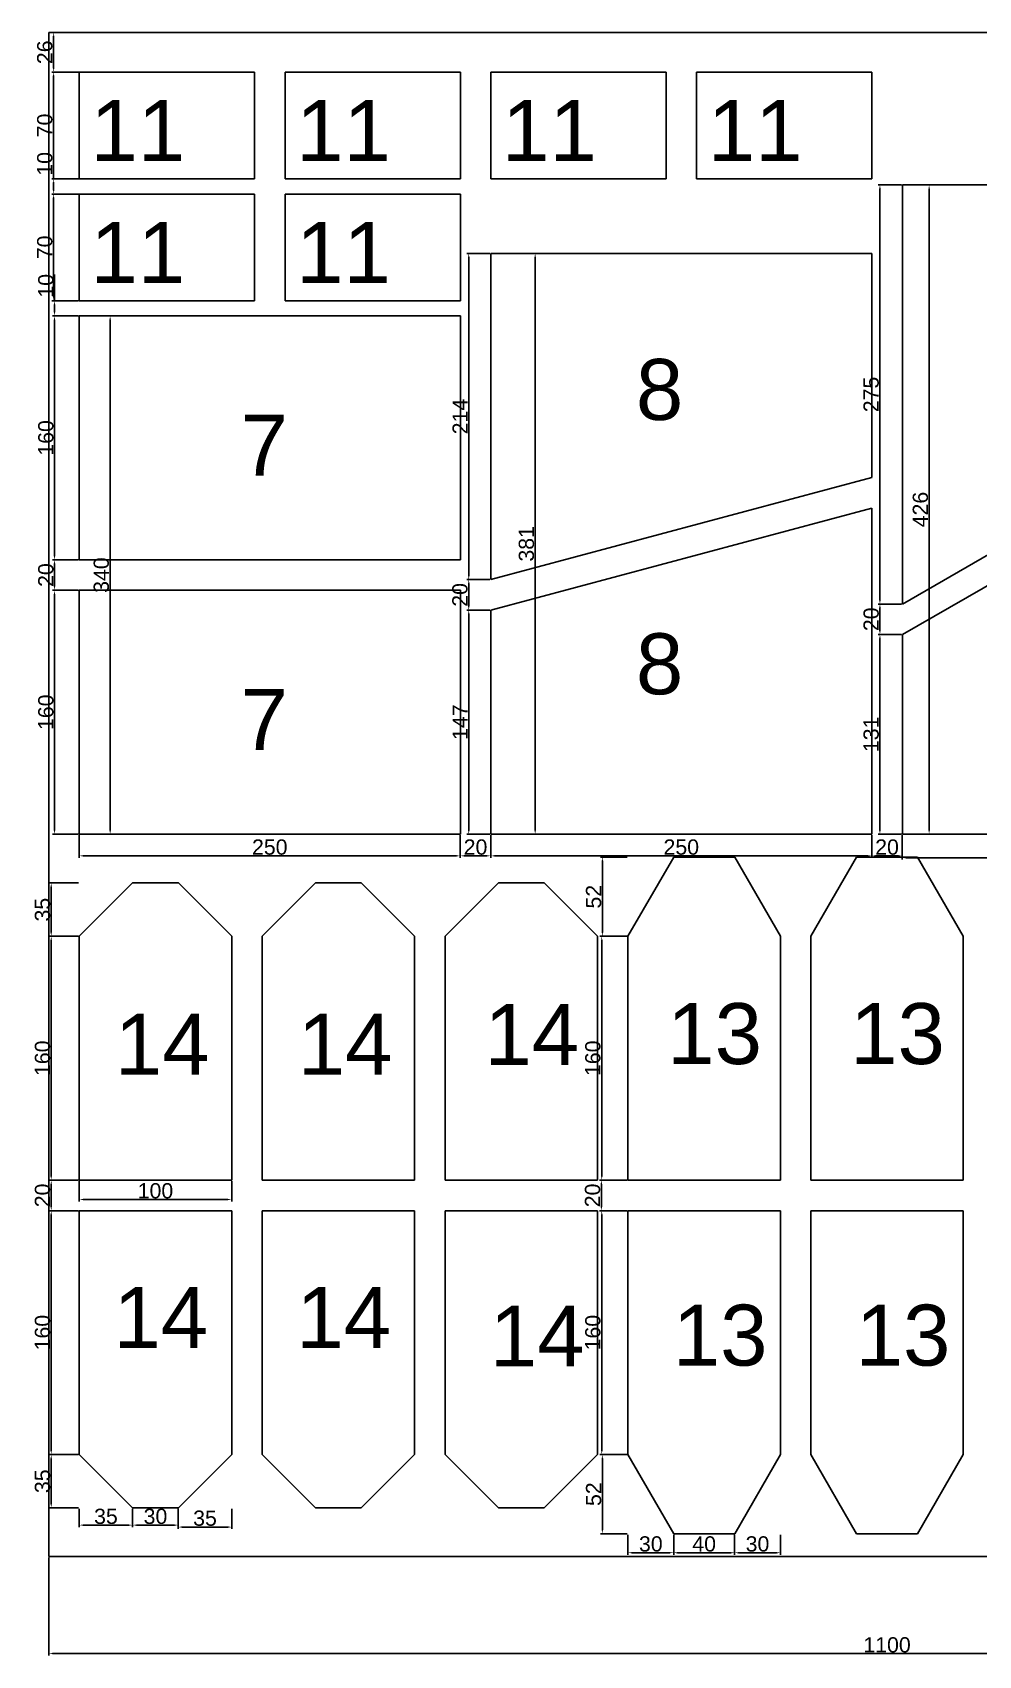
# Model space of a CAD drawing. Header units: millimetres. Extents: x -4275 to 17266, y -15886 to 5463.
# Drawn here: x 2596 to 3216, y 1285 to 2350 of the extents above; entities that cross this region are included whole.
import ezdxf

# ---------------------------------------------------------------- set-up
doc = ezdxf.new("R2010")
doc.units = ezdxf.units.MM
doc.layers.add('尺寸标注', color=6, linetype='Continuous')
doc.layers.add('标号', color=4, linetype='Continuous')
doc.styles.get("Standard").update_dxf_attribs({"font": 'arial.ttf'})
doc.dimstyles.new('ISO-25-JHF', dxfattribs={"dimtxt": 10, "dimasz": 2.5, "dimexe": 1.25, "dimexo": 0.625, "dimtad": 1, "dimtxsty": 'Standard', "dimcen": 2.5, "dimadec": 0, "dimazin": 0, "dimtfac": 1, "dimtmove": 0, "dimatfit": 3, "dimfxl": 1, "dimarcsym": 0})

# ---------------------------------------------------------------- blocks, each defined once
blk = doc.blocks.new('*D32')
at = {"layer": 'Defpoints', "color": 0, "transparency": 16777216}
for p in [(2626.3, 1823.9), (2876.3, 1823.9), (2876.3, 1809.7)]:
    blk.add_point(p, dxfattribs=at)
at = {"layer": '尺寸标注', "color": 0, "lineweight": -2, "transparency": 16777216}
for p, q in [((2626.3, 1823.3), (2626.3, 1808.5)), ((2876.3, 1823.3), (2876.3, 1808.5)), ((2628.8, 1809.7), (2873.8, 1809.7))]:
    blk.add_line(p, q, dxfattribs=at)
at = {"layer": '尺寸标注', "color": 0, "transparency": 16777216}
for points in [[(2628.8, 1810.1), (2628.8, 1809.3), (2626.3, 1809.7)], [(2873.8, 1810.1), (2873.8, 1809.3), (2876.3, 1809.7)]]:
    blk.add_solid(points, dxfattribs=at)
at = {"layer": '尺寸标注', "color": 0, "transparency": 16777216, "insert": (2751.3, 1815.4), "char_height": 10, "attachment_point": 5}
blk.add_mtext('250', dxfattribs=at)
blk = doc.blocks.new('*D33')
at = {"layer": 'Defpoints', "color": 0, "transparency": 16777216}
for p in [(2610.1, 1983.9), (2626.3, 1983.9), (2626.3, 1823.9)]:
    blk.add_point(p, dxfattribs=at)
at = {"layer": '尺寸标注', "color": 0, "lineweight": -2, "transparency": 16777216}
for p, q in [((2625.7, 1983.9), (2608.8, 1983.9)), ((2610.1, 1826.4), (2610.1, 1981.4)), ((2625.7, 1823.9), (2608.8, 1823.9))]:
    blk.add_line(p, q, dxfattribs=at)
at = {"layer": '尺寸标注', "color": 0, "transparency": 16777216}
for points in [[(2609.7, 1981.4), (2610.5, 1981.4), (2610.1, 1983.9)], [(2609.7, 1826.4), (2610.5, 1826.4), (2610.1, 1823.9)]]:
    blk.add_solid(points, dxfattribs=at)
at = {"layer": '尺寸标注', "color": 0, "transparency": 16777216, "insert": (2604.4, 1903.9), "char_height": 10, "attachment_point": 5, "rotation": 90}
blk.add_mtext('160', dxfattribs=at)
blk = doc.blocks.new('*D34')
at = {"layer": 'Defpoints', "color": 0, "transparency": 16777216}
for p in [(2610.1, 2003.9), (2626.3, 2003.9), (2626.3, 1983.9)]:
    blk.add_point(p, dxfattribs=at)
at = {"layer": '尺寸标注', "color": 0, "lineweight": -2, "transparency": 16777216}
for p, q in [((2625.7, 2003.9), (2608.8, 2003.9)), ((2610.1, 1986.4), (2610.1, 2001.4)), ((2625.7, 1983.9), (2608.8, 1983.9))]:
    blk.add_line(p, q, dxfattribs=at)
at = {"layer": '尺寸标注', "color": 0, "transparency": 16777216}
for points in [[(2609.7, 2001.4), (2610.5, 2001.4), (2610.1, 2003.9)], [(2609.7, 1986.4), (2610.5, 1986.4), (2610.1, 1983.9)]]:
    blk.add_solid(points, dxfattribs=at)
at = {"layer": '尺寸标注', "color": 0, "transparency": 16777216, "insert": (2604.4, 1993.9), "char_height": 10, "attachment_point": 5, "rotation": 90}
blk.add_mtext('20', dxfattribs=at)
blk = doc.blocks.new('*D35')
at = {"layer": 'Defpoints', "color": 0, "transparency": 16777216}
for p in [(2610.1, 2163.9), (2626.3, 2163.9), (2626.3, 2003.9)]:
    blk.add_point(p, dxfattribs=at)
at = {"layer": '尺寸标注', "color": 0, "lineweight": -2, "transparency": 16777216}
for p, q in [((2625.7, 2163.9), (2608.8, 2163.9)), ((2610.1, 2006.4), (2610.1, 2161.4)), ((2625.7, 2003.9), (2608.8, 2003.9))]:
    blk.add_line(p, q, dxfattribs=at)
at = {"layer": '尺寸标注', "color": 0, "transparency": 16777216}
for points in [[(2609.7, 2161.4), (2610.5, 2161.4), (2610.1, 2163.9)], [(2609.7, 2006.4), (2610.5, 2006.4), (2610.1, 2003.9)]]:
    blk.add_solid(points, dxfattribs=at)
at = {"layer": '尺寸标注', "color": 0, "transparency": 16777216, "insert": (2604.4, 2083.9), "char_height": 10, "attachment_point": 5, "rotation": 90}
blk.add_mtext('160', dxfattribs=at)
blk = doc.blocks.new('*D36')
at = {"layer": 'Defpoints', "color": 0, "transparency": 16777216}
for p in [(2896.3, 1823.9), (3146.3, 1823.9), (3146.3, 1809.7)]:
    blk.add_point(p, dxfattribs=at)
at = {"layer": '尺寸标注', "color": 0, "lineweight": -2, "transparency": 16777216}
for p, q in [((2896.3, 1823.3), (2896.3, 1808.5)), ((3146.3, 1823.3), (3146.3, 1808.5)), ((2898.8, 1809.7), (3143.8, 1809.7))]:
    blk.add_line(p, q, dxfattribs=at)
at = {"layer": '尺寸标注', "color": 0, "transparency": 16777216}
for points in [[(2898.8, 1810.1), (2898.8, 1809.3), (2896.3, 1809.7)], [(3143.8, 1810.1), (3143.8, 1809.3), (3146.3, 1809.7)]]:
    blk.add_solid(points, dxfattribs=at)
at = {"layer": '尺寸标注', "color": 0, "transparency": 16777216, "insert": (3021.3, 1815.4), "char_height": 10, "attachment_point": 5}
blk.add_mtext('250', dxfattribs=at)
blk = doc.blocks.new('*D37')
at = {"layer": 'Defpoints', "color": 0, "transparency": 16777216}
for p in [(2881.8, 1970.9), (2896.3, 1970.9), (2896.3, 1823.9)]:
    blk.add_point(p, dxfattribs=at)
at = {"layer": '尺寸标注', "color": 0, "lineweight": -2, "transparency": 16777216}
for p, q in [((2895.7, 1970.9), (2880.6, 1970.9)), ((2881.8, 1826.4), (2881.8, 1968.4)), ((2895.7, 1823.9), (2880.6, 1823.9))]:
    blk.add_line(p, q, dxfattribs=at)
at = {"layer": '尺寸标注', "color": 0, "transparency": 16777216}
for points in [[(2881.4, 1968.4), (2882.3, 1968.4), (2881.8, 1970.9)], [(2881.4, 1826.4), (2882.3, 1826.4), (2881.8, 1823.9)]]:
    blk.add_solid(points, dxfattribs=at)
at = {"layer": '尺寸标注', "color": 0, "transparency": 16777216, "insert": (2876.2, 1897.4), "char_height": 10, "attachment_point": 5, "rotation": 90}
blk.add_mtext('147', dxfattribs=at)
blk = doc.blocks.new('*D38')
at = {"layer": 'Defpoints', "color": 0, "transparency": 16777216}
for p in [(2881.8, 1990.9), (2896.3, 1990.9), (2896.3, 1970.9)]:
    blk.add_point(p, dxfattribs=at)
at = {"layer": '尺寸标注', "color": 0, "lineweight": -2, "transparency": 16777216}
for p, q in [((2895.7, 1990.9), (2880.6, 1990.9)), ((2881.8, 1973.4), (2881.8, 1988.4)), ((2895.7, 1970.9), (2880.6, 1970.9))]:
    blk.add_line(p, q, dxfattribs=at)
at = {"layer": '尺寸标注', "color": 0, "transparency": 16777216}
for points in [[(2881.4, 1988.4), (2882.3, 1988.4), (2881.8, 1990.9)], [(2881.4, 1973.4), (2882.3, 1973.4), (2881.8, 1970.9)]]:
    blk.add_solid(points, dxfattribs=at)
at = {"layer": '尺寸标注', "color": 0, "transparency": 16777216, "insert": (2876.1, 1980.9), "char_height": 10, "attachment_point": 5, "rotation": 90}
blk.add_mtext('20', dxfattribs=at)
blk = doc.blocks.new('*D39')
at = {"layer": 'Defpoints', "color": 0, "transparency": 16777216}
for p in [(2881.8, 2204.9), (2896.3, 2204.9), (2896.3, 1990.9)]:
    blk.add_point(p, dxfattribs=at)
at = {"layer": '尺寸标注', "color": 0, "lineweight": -2, "transparency": 16777216}
for p, q in [((2895.7, 2204.9), (2880.6, 2204.9)), ((2881.8, 1993.4), (2881.8, 2202.4)), ((2895.7, 1990.9), (2880.6, 1990.9))]:
    blk.add_line(p, q, dxfattribs=at)
at = {"layer": '尺寸标注', "color": 0, "transparency": 16777216}
for points in [[(2881.4, 2202.4), (2882.3, 2202.4), (2881.8, 2204.9)], [(2881.4, 1993.4), (2882.3, 1993.4), (2881.8, 1990.9)]]:
    blk.add_solid(points, dxfattribs=at)
at = {"layer": '尺寸标注', "color": 0, "transparency": 16777216, "insert": (2876.2, 2097.9), "char_height": 10, "attachment_point": 5, "rotation": 90}
blk.add_mtext('214', dxfattribs=at)
blk = doc.blocks.new('*D40')
at = {"layer": 'Defpoints', "color": 0, "transparency": 16777216}
for p in [(3166.3, 1823.9), (3416.3, 1823.9), (3166.3, 1808.5)]:
    blk.add_point(p, dxfattribs=at)
at = {"layer": '尺寸标注', "color": 0, "lineweight": -2, "transparency": 16777216}
for p, q in [((3166.3, 1823.3), (3166.3, 1807.2)), ((3416.3, 1823.3), (3416.3, 1807.2)), ((3413.8, 1808.5), (3168.8, 1808.5))]:
    blk.add_line(p, q, dxfattribs=at)
at = {"layer": '尺寸标注', "color": 0, "transparency": 16777216}
for points in [[(3168.8, 1808.9), (3168.8, 1808), (3166.3, 1808.5)], [(3413.8, 1808.9), (3413.8, 1808), (3416.3, 1808.5)]]:
    blk.add_solid(points, dxfattribs=at)
at = {"layer": '尺寸标注', "color": 0, "transparency": 16777216, "insert": (3291.3, 1814.2), "char_height": 10, "attachment_point": 5}
blk.add_mtext('250', dxfattribs=at)
blk = doc.blocks.new('*D41')
at = {"layer": 'Defpoints', "color": 0, "transparency": 16777216}
for p in [(3151.6, 1954.9), (3166.3, 1954.9), (3166.3, 1823.9)]:
    blk.add_point(p, dxfattribs=at)
at = {"layer": '尺寸标注', "color": 0, "lineweight": -2, "transparency": 16777216}
for p, q in [((3165.7, 1954.9), (3150.4, 1954.9)), ((3151.6, 1826.4), (3151.6, 1952.4)), ((3165.7, 1823.9), (3150.4, 1823.9))]:
    blk.add_line(p, q, dxfattribs=at)
at = {"layer": '尺寸标注', "color": 0, "transparency": 16777216}
for points in [[(3151.2, 1952.4), (3152.1, 1952.4), (3151.6, 1954.9)], [(3151.2, 1826.4), (3152.1, 1826.4), (3151.6, 1823.9)]]:
    blk.add_solid(points, dxfattribs=at)
at = {"layer": '尺寸标注', "color": 0, "transparency": 16777216, "insert": (3145.9, 1889.4), "char_height": 10, "attachment_point": 5, "rotation": 90}
blk.add_mtext('131', dxfattribs=at)
blk = doc.blocks.new('*D42')
at = {"layer": 'Defpoints', "color": 0, "transparency": 16777216}
for p in [(3151.6, 1974.9), (3166.3, 1974.9), (3166.3, 1954.9)]:
    blk.add_point(p, dxfattribs=at)
at = {"layer": '尺寸标注', "color": 0, "lineweight": -2, "transparency": 16777216}
for p, q in [((3165.7, 1974.9), (3150.4, 1974.9)), ((3151.6, 1957.4), (3151.6, 1972.4)), ((3165.7, 1954.9), (3150.4, 1954.9))]:
    blk.add_line(p, q, dxfattribs=at)
at = {"layer": '尺寸标注', "color": 0, "transparency": 16777216}
for points in [[(3151.2, 1972.4), (3152.1, 1972.4), (3151.6, 1974.9)], [(3151.2, 1957.4), (3152.1, 1957.4), (3151.6, 1954.9)]]:
    blk.add_solid(points, dxfattribs=at)
at = {"layer": '尺寸标注', "color": 0, "transparency": 16777216, "insert": (3145.9, 1964.9), "char_height": 10, "attachment_point": 5, "rotation": 90}
blk.add_mtext('20', dxfattribs=at)
blk = doc.blocks.new('*D43')
at = {"layer": 'Defpoints', "color": 0, "transparency": 16777216}
for p in [(3151.6, 2249.9), (3166.3, 2249.9), (3166.3, 1974.9)]:
    blk.add_point(p, dxfattribs=at)
at = {"layer": '尺寸标注', "color": 0, "lineweight": -2, "transparency": 16777216}
for p, q in [((3165.7, 2249.9), (3150.4, 2249.9)), ((3151.6, 1977.4), (3151.6, 2247.4)), ((3165.7, 1974.9), (3150.4, 1974.9))]:
    blk.add_line(p, q, dxfattribs=at)
at = {"layer": '尺寸标注', "color": 0, "transparency": 16777216}
for points in [[(3151.2, 2247.4), (3152.1, 2247.4), (3151.6, 2249.9)], [(3151.2, 1977.4), (3152.1, 1977.4), (3151.6, 1974.9)]]:
    blk.add_solid(points, dxfattribs=at)
at = {"layer": '尺寸标注', "color": 0, "transparency": 16777216, "insert": (3145.9, 2112.4), "char_height": 10, "attachment_point": 5, "rotation": 90}
blk.add_mtext('275', dxfattribs=at)
blk = doc.blocks.new('*D48')
at = {"layer": 'Defpoints', "color": 0, "transparency": 16777216}
for p in [(2626.3, 1596.9), (2726.3, 1596.9), (2626.3, 1584.2)]:
    blk.add_point(p, dxfattribs=at)
at = {"layer": '尺寸标注', "color": 0, "lineweight": -2, "transparency": 16777216}
for p, q in [((2626.3, 1596.3), (2626.3, 1583)), ((2726.3, 1596.3), (2726.3, 1583)), ((2723.8, 1584.2), (2628.8, 1584.2))]:
    blk.add_line(p, q, dxfattribs=at)
at = {"layer": '尺寸标注', "color": 0, "transparency": 16777216}
for points in [[(2628.8, 1584.6), (2628.8, 1583.8), (2626.3, 1584.2)], [(2723.8, 1584.6), (2723.8, 1583.8), (2726.3, 1584.2)]]:
    blk.add_solid(points, dxfattribs=at)
at = {"layer": '尺寸标注', "color": 0, "transparency": 16777216, "insert": (2676.3, 1589.9), "char_height": 10, "attachment_point": 5}
blk.add_mtext('100', dxfattribs=at)
blk = doc.blocks.new('*D49')
at = {"layer": 'Defpoints', "color": 0, "transparency": 16777216}
for p in [(2607.9, 1756.9), (2626.3, 1756.9), (2626.3, 1596.9)]:
    blk.add_point(p, dxfattribs=at)
at = {"layer": '尺寸标注', "color": 0, "lineweight": -2, "transparency": 16777216}
for p, q in [((2625.7, 1756.9), (2606.6, 1756.9)), ((2607.9, 1599.4), (2607.9, 1754.4)), ((2625.7, 1596.9), (2606.6, 1596.9))]:
    blk.add_line(p, q, dxfattribs=at)
at = {"layer": '尺寸标注', "color": 0, "transparency": 16777216}
for points in [[(2607.5, 1754.4), (2608.3, 1754.4), (2607.9, 1756.9)], [(2607.5, 1599.4), (2608.3, 1599.4), (2607.9, 1596.9)]]:
    blk.add_solid(points, dxfattribs=at)
at = {"layer": '尺寸标注', "color": 0, "transparency": 16777216, "insert": (2602.2, 1676.9), "char_height": 10, "attachment_point": 5, "rotation": 90}
blk.add_mtext('160', dxfattribs=at)
blk = doc.blocks.new('*D1')
at = {"layer": 'Defpoints', "color": 0, "transparency": 16777216}
for p in [(2607.9, 1791.9), (2626.3, 1791.9), (2626.3, 1756.9)]:
    blk.add_point(p, dxfattribs=at)
at = {"layer": '尺寸标注', "color": 0, "lineweight": -2, "transparency": 16777216}
for p, q in [((2625.7, 1791.9), (2606.6, 1791.9)), ((2607.9, 1759.4), (2607.9, 1789.4)), ((2625.7, 1756.9), (2606.6, 1756.9))]:
    blk.add_line(p, q, dxfattribs=at)
at = {"layer": '尺寸标注', "color": 0, "transparency": 16777216}
for points in [[(2607.5, 1789.4), (2608.3, 1789.4), (2607.9, 1791.9)], [(2607.5, 1759.4), (2608.3, 1759.4), (2607.9, 1756.9)]]:
    blk.add_solid(points, dxfattribs=at)
at = {"layer": '尺寸标注', "color": 0, "transparency": 16777216, "insert": (2602.2, 1774.4), "char_height": 10, "attachment_point": 5, "rotation": 90}
blk.add_mtext('35', dxfattribs=at)
blk = doc.blocks.new('*D50')
at = {"layer": 'Defpoints', "color": 0, "transparency": 16777216}
for p in [(2969.1, 1756.9), (2986.3, 1756.9), (2986.3, 1596.9)]:
    blk.add_point(p, dxfattribs=at)
at = {"layer": '尺寸标注', "color": 0, "lineweight": -2, "transparency": 16777216}
for p, q in [((2985.7, 1756.9), (2967.8, 1756.9)), ((2969.1, 1599.4), (2969.1, 1754.4)), ((2985.7, 1596.9), (2967.8, 1596.9))]:
    blk.add_line(p, q, dxfattribs=at)
at = {"layer": '尺寸标注', "color": 0, "transparency": 16777216}
for points in [[(2968.7, 1754.4), (2969.5, 1754.4), (2969.1, 1756.9)], [(2968.7, 1599.4), (2969.5, 1599.4), (2969.1, 1596.9)]]:
    blk.add_solid(points, dxfattribs=at)
at = {"layer": '尺寸标注', "color": 0, "transparency": 16777216, "insert": (2963.3, 1676.9), "char_height": 10, "attachment_point": 5, "rotation": 90}
blk.add_mtext('160', dxfattribs=at)
blk = doc.blocks.new('*D2')
at = {"layer": 'Defpoints', "color": 0, "transparency": 16777216}
for p in [(2969.5, 1808.9), (2986.3, 1808.9), (2986.3, 1756.9)]:
    blk.add_point(p, dxfattribs=at)
at = {"layer": '尺寸标注', "color": 0, "lineweight": -2, "transparency": 16777216}
for p, q in [((2985.7, 1808.9), (2968.2, 1808.9)), ((2969.5, 1759.4), (2969.5, 1806.4)), ((2985.7, 1756.9), (2968.2, 1756.9))]:
    blk.add_line(p, q, dxfattribs=at)
at = {"layer": '尺寸标注', "color": 0, "transparency": 16777216}
for points in [[(2969.1, 1806.4), (2969.9, 1806.4), (2969.5, 1808.9)], [(2969.1, 1759.4), (2969.9, 1759.4), (2969.5, 1756.9)]]:
    blk.add_solid(points, dxfattribs=at)
at = {"layer": '尺寸标注', "color": 0, "transparency": 16777216, "insert": (2963.8, 1782.9), "char_height": 10, "attachment_point": 5, "rotation": 90}
blk.add_mtext('52', dxfattribs=at)
blk = doc.blocks.new('*D52')
at = {"layer": 'Defpoints', "color": 0, "transparency": 16777216}
for p in [(2626.3, 1576.9), (2607.9, 1416.9), (2626.3, 1416.9)]:
    blk.add_point(p, dxfattribs=at)
at = {"layer": '尺寸标注', "color": 0, "lineweight": -2, "transparency": 16777216}
for p, q in [((2625.7, 1576.9), (2606.6, 1576.9)), ((2607.9, 1574.4), (2607.9, 1419.4)), ((2625.7, 1416.9), (2606.6, 1416.9))]:
    blk.add_line(p, q, dxfattribs=at)
at = {"layer": '尺寸标注', "color": 0, "transparency": 16777216}
for points in [[(2607.5, 1574.4), (2608.3, 1574.4), (2607.9, 1576.9)], [(2607.5, 1419.4), (2608.3, 1419.4), (2607.9, 1416.9)]]:
    blk.add_solid(points, dxfattribs=at)
at = {"layer": '尺寸标注', "color": 0, "transparency": 16777216, "insert": (2602.2, 1496.9), "char_height": 10, "attachment_point": 5, "rotation": 90}
blk.add_mtext('160', dxfattribs=at)
blk = doc.blocks.new('*D4')
at = {"layer": 'Defpoints', "color": 0, "transparency": 16777216}
for p in [(2626.3, 1416.9), (2607.9, 1381.9), (2626.3, 1381.9)]:
    blk.add_point(p, dxfattribs=at)
at = {"layer": '尺寸标注', "color": 0, "lineweight": -2, "transparency": 16777216}
for p, q in [((2625.7, 1416.9), (2606.6, 1416.9)), ((2607.9, 1414.4), (2607.9, 1384.4)), ((2625.7, 1381.9), (2606.6, 1381.9))]:
    blk.add_line(p, q, dxfattribs=at)
at = {"layer": '尺寸标注', "color": 0, "transparency": 16777216}
for points in [[(2607.5, 1414.4), (2608.3, 1414.4), (2607.9, 1416.9)], [(2607.5, 1384.4), (2608.3, 1384.4), (2607.9, 1381.9)]]:
    blk.add_solid(points, dxfattribs=at)
at = {"layer": '尺寸标注', "color": 0, "transparency": 16777216, "insert": (2602.2, 1399.4), "char_height": 10, "attachment_point": 5, "rotation": 90}
blk.add_mtext('35', dxfattribs=at)
blk = doc.blocks.new('*D53')
at = {"layer": 'Defpoints', "color": 0, "transparency": 16777216}
for p in [(2626.3, 1381.9), (2661.3, 1381.9), (2661.3, 1370.6)]:
    blk.add_point(p, dxfattribs=at)
at = {"layer": '尺寸标注', "color": 0, "lineweight": -2, "transparency": 16777216}
for p, q in [((2626.3, 1381.3), (2626.3, 1369.3)), ((2661.3, 1381.3), (2661.3, 1369.3)), ((2628.8, 1370.6), (2658.8, 1370.6))]:
    blk.add_line(p, q, dxfattribs=at)
at = {"layer": '尺寸标注', "color": 0, "transparency": 16777216}
for points in [[(2628.8, 1371), (2628.8, 1370.2), (2626.3, 1370.6)], [(2658.8, 1371), (2658.8, 1370.2), (2661.3, 1370.6)]]:
    blk.add_solid(points, dxfattribs=at)
at = {"layer": '尺寸标注', "color": 0, "transparency": 16777216, "insert": (2643.8, 1376.3), "char_height": 10, "attachment_point": 5}
blk.add_mtext('35', dxfattribs=at)
blk = doc.blocks.new('*D54')
at = {"layer": 'Defpoints', "color": 0, "transparency": 16777216}
for p in [(2661.3, 1381.9), (2691.3, 1381.9), (2691.3, 1370.6)]:
    blk.add_point(p, dxfattribs=at)
at = {"layer": '尺寸标注', "color": 0, "lineweight": -2, "transparency": 16777216}
for p, q in [((2661.3, 1381.3), (2661.3, 1369.3)), ((2691.3, 1381.3), (2691.3, 1369.3)), ((2663.8, 1370.6), (2688.8, 1370.6))]:
    blk.add_line(p, q, dxfattribs=at)
at = {"layer": '尺寸标注', "color": 0, "transparency": 16777216}
for points in [[(2663.8, 1371), (2663.8, 1370.2), (2661.3, 1370.6)], [(2688.8, 1371), (2688.8, 1370.2), (2691.3, 1370.6)]]:
    blk.add_solid(points, dxfattribs=at)
at = {"layer": '尺寸标注', "color": 0, "transparency": 16777216, "insert": (2676.3, 1376.3), "char_height": 10, "attachment_point": 5}
blk.add_mtext('30', dxfattribs=at)
blk = doc.blocks.new('*D5')
at = {"layer": 'Defpoints', "color": 0, "transparency": 16777216}
for p in [(2691.3, 1381.9), (2726.3, 1381.9), (2726.3, 1369.3)]:
    blk.add_point(p, dxfattribs=at)
at = {"layer": '尺寸标注', "color": 0, "lineweight": -2, "transparency": 16777216}
for p, q in [((2691.3, 1381.3), (2691.3, 1368.1)), ((2726.3, 1381.3), (2726.3, 1368.1)), ((2693.8, 1369.3), (2723.8, 1369.3))]:
    blk.add_line(p, q, dxfattribs=at)
at = {"layer": '尺寸标注', "color": 0, "transparency": 16777216}
for points in [[(2693.8, 1369.8), (2693.8, 1368.9), (2691.3, 1369.3)], [(2723.8, 1369.8), (2723.8, 1368.9), (2726.3, 1369.3)]]:
    blk.add_solid(points, dxfattribs=at)
at = {"layer": '尺寸标注', "color": 0, "transparency": 16777216, "insert": (2708.8, 1375.1), "char_height": 10, "attachment_point": 5}
blk.add_mtext('35', dxfattribs=at)
blk = doc.blocks.new('*D55')
at = {"layer": 'Defpoints', "color": 0, "transparency": 16777216}
for p in [(2986.3, 1576.9), (2969.1, 1416.9), (2986.3, 1416.9)]:
    blk.add_point(p, dxfattribs=at)
at = {"layer": '尺寸标注', "color": 0, "lineweight": -2, "transparency": 16777216}
for p, q in [((2985.7, 1576.9), (2967.8, 1576.9)), ((2969.1, 1574.4), (2969.1, 1419.4)), ((2985.7, 1416.9), (2967.8, 1416.9))]:
    blk.add_line(p, q, dxfattribs=at)
at = {"layer": '尺寸标注', "color": 0, "transparency": 16777216}
for points in [[(2968.7, 1574.4), (2969.5, 1574.4), (2969.1, 1576.9)], [(2968.7, 1419.4), (2969.5, 1419.4), (2969.1, 1416.9)]]:
    blk.add_solid(points, dxfattribs=at)
at = {"layer": '尺寸标注', "color": 0, "transparency": 16777216, "insert": (2963.3, 1496.9), "char_height": 10, "attachment_point": 5, "rotation": 90}
blk.add_mtext('160', dxfattribs=at)
blk = doc.blocks.new('*D6')
at = {"layer": 'Defpoints', "color": 0, "transparency": 16777216}
for p in [(2986.3, 1416.9), (2969.5, 1364.9), (2986.3, 1364.9)]:
    blk.add_point(p, dxfattribs=at)
at = {"layer": '尺寸标注', "color": 0, "lineweight": -2, "transparency": 16777216}
for p, q in [((2985.7, 1416.9), (2968.2, 1416.9)), ((2969.5, 1414.4), (2969.5, 1367.4)), ((2985.7, 1364.9), (2968.2, 1364.9))]:
    blk.add_line(p, q, dxfattribs=at)
at = {"layer": '尺寸标注', "color": 0, "transparency": 16777216}
for points in [[(2969.1, 1414.4), (2969.9, 1414.4), (2969.5, 1416.9)], [(2969.1, 1367.4), (2969.9, 1367.4), (2969.5, 1364.9)]]:
    blk.add_solid(points, dxfattribs=at)
at = {"layer": '尺寸标注', "color": 0, "transparency": 16777216, "insert": (2963.8, 1390.9), "char_height": 10, "attachment_point": 5, "rotation": 90}
blk.add_mtext('52', dxfattribs=at)
blk = doc.blocks.new('*D56')
at = {"layer": 'Defpoints', "color": 0, "transparency": 16777216}
for p in [(2986.3, 1364.9), (3016.3, 1364.9), (3016.3, 1352.5)]:
    blk.add_point(p, dxfattribs=at)
at = {"layer": '尺寸标注', "color": 0, "lineweight": -2, "transparency": 16777216}
for p, q in [((2986.3, 1364.3), (2986.3, 1351.2)), ((3016.3, 1364.3), (3016.3, 1351.2)), ((2988.8, 1352.5), (3013.8, 1352.5))]:
    blk.add_line(p, q, dxfattribs=at)
at = {"layer": '尺寸标注', "color": 0, "transparency": 16777216}
for points in [[(2988.8, 1352.9), (2988.8, 1352.1), (2986.3, 1352.5)], [(3013.8, 1352.9), (3013.8, 1352.1), (3016.3, 1352.5)]]:
    blk.add_solid(points, dxfattribs=at)
at = {"layer": '尺寸标注', "color": 0, "transparency": 16777216, "insert": (3001.3, 1358.2), "char_height": 10, "attachment_point": 5}
blk.add_mtext('30', dxfattribs=at)
blk = doc.blocks.new('*D57')
at = {"layer": 'Defpoints', "color": 0, "transparency": 16777216}
for p in [(3016.3, 1364.9), (3056.3, 1364.9), (3056.3, 1352.5)]:
    blk.add_point(p, dxfattribs=at)
at = {"layer": '尺寸标注', "color": 0, "lineweight": -2, "transparency": 16777216}
for p, q in [((3016.3, 1364.3), (3016.3, 1351.2)), ((3056.3, 1364.3), (3056.3, 1351.2)), ((3018.8, 1352.5), (3053.8, 1352.5))]:
    blk.add_line(p, q, dxfattribs=at)
at = {"layer": '尺寸标注', "color": 0, "transparency": 16777216}
for points in [[(3018.8, 1352.9), (3018.8, 1352), (3016.3, 1352.5)], [(3053.8, 1352.9), (3053.8, 1352), (3056.3, 1352.5)]]:
    blk.add_solid(points, dxfattribs=at)
at = {"layer": '尺寸标注', "color": 0, "transparency": 16777216, "insert": (3036.3, 1358.2), "char_height": 10, "attachment_point": 5}
blk.add_mtext('40', dxfattribs=at)
blk = doc.blocks.new('*D7')
at = {"layer": 'Defpoints', "color": 0, "transparency": 16777216}
for p in [(3056.3, 1364.9), (3086.3, 1364.9), (3086.3, 1352.5)]:
    blk.add_point(p, dxfattribs=at)
at = {"layer": '尺寸标注', "color": 0, "lineweight": -2, "transparency": 16777216}
for p, q in [((3056.3, 1364.3), (3056.3, 1351.2)), ((3086.3, 1364.3), (3086.3, 1351.2)), ((3058.8, 1352.5), (3083.8, 1352.5))]:
    blk.add_line(p, q, dxfattribs=at)
at = {"layer": '尺寸标注', "color": 0, "transparency": 16777216}
for points in [[(3058.8, 1352.9), (3058.8, 1352), (3056.3, 1352.5)], [(3083.8, 1352.9), (3083.8, 1352), (3086.3, 1352.5)]]:
    blk.add_solid(points, dxfattribs=at)
at = {"layer": '尺寸标注', "color": 0, "transparency": 16777216, "insert": (3071.3, 1358.2), "char_height": 10, "attachment_point": 5}
blk.add_mtext('30', dxfattribs=at)
blk = doc.blocks.new('*D11')
at = {"layer": 'Defpoints', "color": 0, "transparency": 16777216}
for p in [(2626.3, 1596.9), (2607.9, 1576.9), (2626.3, 1576.9)]:
    blk.add_point(p, dxfattribs=at)
at = {"layer": '尺寸标注', "color": 0, "lineweight": -2, "transparency": 16777216}
for p, q in [((2625.7, 1596.9), (2606.6, 1596.9)), ((2607.9, 1594.4), (2607.9, 1579.4)), ((2625.7, 1576.9), (2606.6, 1576.9))]:
    blk.add_line(p, q, dxfattribs=at)
at = {"layer": '尺寸标注', "color": 0, "transparency": 16777216}
for points in [[(2607.5, 1594.4), (2608.3, 1594.4), (2607.9, 1596.9)], [(2607.5, 1579.4), (2608.3, 1579.4), (2607.9, 1576.9)]]:
    blk.add_solid(points, dxfattribs=at)
at = {"layer": '尺寸标注', "color": 0, "transparency": 16777216, "insert": (2602.2, 1586.9), "char_height": 10, "attachment_point": 5, "rotation": 90}
blk.add_mtext('20', dxfattribs=at)
blk = doc.blocks.new('*D12')
at = {"layer": 'Defpoints', "color": 0, "transparency": 16777216}
for p in [(2986.3, 1596.9), (2968.9, 1576.9), (2986.3, 1576.9)]:
    blk.add_point(p, dxfattribs=at)
at = {"layer": '尺寸标注', "color": 0, "lineweight": -2, "transparency": 16777216}
for p, q in [((2985.7, 1596.9), (2967.6, 1596.9)), ((2968.9, 1594.4), (2968.9, 1579.4)), ((2985.7, 1576.9), (2967.6, 1576.9))]:
    blk.add_line(p, q, dxfattribs=at)
at = {"layer": '尺寸标注', "color": 0, "transparency": 16777216}
for points in [[(2968.4, 1594.4), (2969.3, 1594.4), (2968.9, 1596.9)], [(2968.4, 1579.4), (2969.3, 1579.4), (2968.9, 1576.9)]]:
    blk.add_solid(points, dxfattribs=at)
at = {"layer": '尺寸标注', "color": 0, "transparency": 16777216, "insert": (2963.1, 1586.9), "char_height": 10, "attachment_point": 5, "rotation": 90}
blk.add_mtext('20', dxfattribs=at)
blk = doc.blocks.new('*D14')
at = {"layer": 'Defpoints', "color": 0, "transparency": 16777216}
for p in [(2876.3, 1823.9), (2896.3, 1823.9), (2896.3, 1809.7)]:
    blk.add_point(p, dxfattribs=at)
at = {"layer": '尺寸标注', "color": 0, "lineweight": -2, "transparency": 16777216}
for p, q in [((2876.3, 1823.3), (2876.3, 1808.5)), ((2896.3, 1823.3), (2896.3, 1808.5)), ((2878.8, 1809.7), (2893.8, 1809.7))]:
    blk.add_line(p, q, dxfattribs=at)
at = {"layer": '尺寸标注', "color": 0, "transparency": 16777216}
for points in [[(2878.8, 1810.1), (2878.8, 1809.3), (2876.3, 1809.7)], [(2893.8, 1810.1), (2893.8, 1809.3), (2896.3, 1809.7)]]:
    blk.add_solid(points, dxfattribs=at)
at = {"layer": '尺寸标注', "color": 0, "transparency": 16777216, "insert": (2886.3, 1815.4), "char_height": 10, "attachment_point": 5}
blk.add_mtext('20', dxfattribs=at)
blk = doc.blocks.new('*D15')
at = {"layer": 'Defpoints', "color": 0, "transparency": 16777216}
for p in [(3146.3, 1823.9), (3166.3, 1823.9), (3166.3, 1809.7)]:
    blk.add_point(p, dxfattribs=at)
at = {"layer": '尺寸标注', "color": 0, "lineweight": -2, "transparency": 16777216}
for p, q in [((3146.3, 1823.3), (3146.3, 1808.5)), ((3166.3, 1823.3), (3166.3, 1808.5)), ((3148.8, 1809.7), (3163.8, 1809.7))]:
    blk.add_line(p, q, dxfattribs=at)
at = {"layer": '尺寸标注', "color": 0, "transparency": 16777216}
for points in [[(3148.8, 1810.1), (3148.8, 1809.3), (3146.3, 1809.7)], [(3163.8, 1810.1), (3163.8, 1809.3), (3166.3, 1809.7)]]:
    blk.add_solid(points, dxfattribs=at)
at = {"layer": '尺寸标注', "color": 0, "transparency": 16777216, "insert": (3156.3, 1815.4), "char_height": 10, "attachment_point": 5}
blk.add_mtext('20', dxfattribs=at)
blk = doc.blocks.new('*D18')
at = {"layer": 'Defpoints', "color": 0, "transparency": 16777216}
for p in [(3166.3, 2249.9), (3166.3, 1823.9), (3183.9, 1823.9)]:
    blk.add_point(p, dxfattribs=at)
at = {"layer": '尺寸标注', "color": 0, "lineweight": -2, "transparency": 16777216}
for p, q in [((3167, 2249.9), (3185.1, 2249.9)), ((3183.9, 2247.4), (3183.9, 1826.4)), ((3167, 1823.9), (3185.1, 1823.9))]:
    blk.add_line(p, q, dxfattribs=at)
at = {"layer": '尺寸标注', "color": 0, "transparency": 16777216}
for points in [[(3183.5, 2247.4), (3184.3, 2247.4), (3183.9, 2249.9)], [(3183.5, 1826.4), (3184.3, 1826.4), (3183.9, 1823.9)]]:
    blk.add_solid(points, dxfattribs=at)
at = {"layer": '尺寸标注', "color": 0, "transparency": 16777216, "insert": (3178.2, 2036.9), "char_height": 10, "attachment_point": 5, "rotation": 90}
blk.add_mtext('426', dxfattribs=at)
blk = doc.blocks.new('*D19')
at = {"layer": 'Defpoints', "color": 0, "transparency": 16777216}
for p in [(2896.3, 2204.9), (2925.4, 2204.9), (2896.3, 1823.9)]:
    blk.add_point(p, dxfattribs=at)
at = {"layer": '尺寸标注', "color": 0, "lineweight": -2, "transparency": 16777216}
for p, q in [((2897, 2204.9), (2926.7, 2204.9)), ((2925.4, 1826.4), (2925.4, 2202.4)), ((2897, 1823.9), (2926.7, 1823.9))]:
    blk.add_line(p, q, dxfattribs=at)
at = {"layer": '尺寸标注', "color": 0, "transparency": 16777216}
for points in [[(2925, 2202.4), (2925.9, 2202.4), (2925.4, 2204.9)], [(2925, 1826.4), (2925.9, 1826.4), (2925.4, 1823.9)]]:
    blk.add_solid(points, dxfattribs=at)
at = {"layer": '尺寸标注', "color": 0, "transparency": 16777216, "insert": (2919.7, 2014.4), "char_height": 10, "attachment_point": 5, "rotation": 90}
blk.add_mtext('381', dxfattribs=at)
blk = doc.blocks.new('*D20')
at = {"layer": 'Defpoints', "color": 0, "transparency": 16777216}
for p in [(2626.3, 2163.9), (2626.3, 1823.9), (2646.6, 1823.9)]:
    blk.add_point(p, dxfattribs=at)
at = {"layer": '尺寸标注', "color": 0, "lineweight": -2, "transparency": 16777216}
for p, q in [((2627, 2163.9), (2647.8, 2163.9)), ((2646.6, 2161.4), (2646.6, 1826.4)), ((2627, 1823.9), (2647.8, 1823.9))]:
    blk.add_line(p, q, dxfattribs=at)
at = {"layer": '尺寸标注', "color": 0, "transparency": 16777216}
for points in [[(2646.1, 2161.4), (2647, 2161.4), (2646.6, 2163.9)], [(2646.1, 1826.4), (2647, 1826.4), (2646.6, 1823.9)]]:
    blk.add_solid(points, dxfattribs=at)
at = {"layer": '尺寸标注', "color": 0, "transparency": 16777216, "insert": (2640.8, 1993.9), "char_height": 10, "attachment_point": 5, "rotation": 90}
blk.add_mtext('340', dxfattribs=at)
blk = doc.blocks.new('*D65')
at = {"layer": 'Defpoints', "color": 0, "transparency": 16777216}
for p in [(2606.3, 1349.9), (3706.3, 1349.9), (3706.3, 1286.3)]:
    blk.add_point(p, dxfattribs=at)
at = {"layer": '尺寸标注', "color": 0, "lineweight": -2, "transparency": 16777216}
for p, q in [((2606.3, 1349.3), (2606.3, 1285)), ((3706.3, 1349.3), (3706.3, 1285)), ((2608.8, 1286.3), (3703.8, 1286.3))]:
    blk.add_line(p, q, dxfattribs=at)
at = {"layer": '尺寸标注', "color": 0, "transparency": 16777216}
for points in [[(2608.8, 1286.7), (2608.8, 1285.9), (2606.3, 1286.3)], [(3703.8, 1286.7), (3703.8, 1285.9), (3706.3, 1286.3)]]:
    blk.add_solid(points, dxfattribs=at)
at = {"layer": '尺寸标注', "color": 0, "transparency": 16777216, "insert": (3156.3, 1292), "char_height": 10, "attachment_point": 5}
blk.add_mtext('1100', dxfattribs=at)
blk = doc.blocks.new('*D59')
at = {"layer": 'Defpoints', "color": 0, "transparency": 16777216}
for p in [(2610.1, 2173.9), (2626.3, 2173.9), (2626.3, 2163.9)]:
    blk.add_point(p, dxfattribs=at)
at = {"layer": '尺寸标注', "color": 0, "lineweight": -2, "transparency": 16777216}
for p, q in [((2610.1, 2173.9), (2610.1, 2191)), ((2625.7, 2173.9), (2608.8, 2173.9)), ((2625.7, 2163.9), (2608.8, 2163.9)), ((2610.1, 2166.4), (2610.1, 2171.4))]:
    blk.add_line(p, q, dxfattribs=at)
at = {"layer": '尺寸标注', "color": 0, "transparency": 16777216}
for points in [[(2609.7, 2171.4), (2610.5, 2171.4), (2610.1, 2173.9)], [(2609.7, 2166.4), (2610.5, 2166.4), (2610.1, 2163.9)]]:
    blk.add_solid(points, dxfattribs=at)
at = {"layer": '尺寸标注', "color": 0, "transparency": 16777216, "insert": (2604.4, 2183.7), "char_height": 10, "attachment_point": 5, "rotation": 90}
blk.add_mtext('10', dxfattribs=at)
blk = doc.blocks.new('*D60')
at = {"layer": 'Defpoints', "color": 0, "transparency": 16777216}
for p in [(2609.5, 2243.9), (2626.3, 2243.9), (2626.3, 2173.9)]:
    blk.add_point(p, dxfattribs=at)
at = {"layer": '尺寸标注', "color": 0, "lineweight": -2, "transparency": 16777216}
for p, q in [((2625.7, 2243.9), (2608.2, 2243.9)), ((2609.5, 2176.4), (2609.5, 2241.4)), ((2625.7, 2173.9), (2608.2, 2173.9))]:
    blk.add_line(p, q, dxfattribs=at)
at = {"layer": '尺寸标注', "color": 0, "transparency": 16777216}
for points in [[(2609.1, 2241.4), (2609.9, 2241.4), (2609.5, 2243.9)], [(2609.1, 2176.4), (2609.9, 2176.4), (2609.5, 2173.9)]]:
    blk.add_solid(points, dxfattribs=at)
at = {"layer": '尺寸标注', "color": 0, "transparency": 16777216, "insert": (2603.7, 2208.9), "char_height": 10, "attachment_point": 5, "rotation": 90}
blk.add_mtext('70', dxfattribs=at)
blk = doc.blocks.new('*D61')
at = {"layer": 'Defpoints', "color": 0, "transparency": 16777216}
for p in [(2609.5, 2253.9), (2627.2, 2253.9), (2627.2, 2243.9)]:
    blk.add_point(p, dxfattribs=at)
at = {"layer": '尺寸标注', "color": 0, "lineweight": -2, "transparency": 16777216}
for p, q in [((2609.5, 2253.9), (2609.5, 2271)), ((2626.6, 2253.9), (2608.2, 2253.9)), ((2609.5, 2246.4), (2609.5, 2251.4)), ((2626.6, 2243.9), (2608.2, 2243.9))]:
    blk.add_line(p, q, dxfattribs=at)
at = {"layer": '尺寸标注', "color": 0, "transparency": 16777216}
for points in [[(2609.1, 2251.4), (2609.9, 2251.4), (2609.5, 2253.9)], [(2609.1, 2246.4), (2609.9, 2246.4), (2609.5, 2243.9)]]:
    blk.add_solid(points, dxfattribs=at)
at = {"layer": '尺寸标注', "color": 0, "transparency": 16777216, "insert": (2603.7, 2263.7), "char_height": 10, "attachment_point": 5, "rotation": 90}
blk.add_mtext('10', dxfattribs=at)
blk = doc.blocks.new('*D9')
at = {"layer": 'Defpoints', "color": 0, "transparency": 16777216}
for p in [(2609.5, 2323.9), (2627.2, 2323.9), (2627.2, 2253.9)]:
    blk.add_point(p, dxfattribs=at)
at = {"layer": '尺寸标注', "color": 0, "lineweight": -2, "transparency": 16777216}
for p, q in [((2626.6, 2323.9), (2608.2, 2323.9)), ((2609.5, 2256.4), (2609.5, 2321.4)), ((2626.6, 2253.9), (2608.2, 2253.9))]:
    blk.add_line(p, q, dxfattribs=at)
at = {"layer": '尺寸标注', "color": 0, "transparency": 16777216}
for points in [[(2609.1, 2321.4), (2609.9, 2321.4), (2609.5, 2323.9)], [(2609.1, 2256.4), (2609.9, 2256.4), (2609.5, 2253.9)]]:
    blk.add_solid(points, dxfattribs=at)
at = {"layer": '尺寸标注', "color": 0, "transparency": 16777216, "insert": (2603.7, 2288.9), "char_height": 10, "attachment_point": 5, "rotation": 90}
blk.add_mtext('70', dxfattribs=at)
blk = doc.blocks.new('*D62')
at = {"layer": 'Defpoints', "color": 0, "transparency": 16777216}
for p in [(2609.5, 2349.9), (2627.2, 2349.9), (2627.2, 2323.9)]:
    blk.add_point(p, dxfattribs=at)
at = {"layer": '尺寸标注', "color": 0, "lineweight": -2, "transparency": 16777216}
for p, q in [((2626.6, 2349.9), (2608.2, 2349.9)), ((2609.5, 2326.4), (2609.5, 2347.4)), ((2626.6, 2323.9), (2608.2, 2323.9))]:
    blk.add_line(p, q, dxfattribs=at)
at = {"layer": '尺寸标注', "color": 0, "transparency": 16777216}
for points in [[(2609.1, 2347.4), (2609.9, 2347.4), (2609.5, 2349.9)], [(2609.1, 2326.4), (2609.9, 2326.4), (2609.5, 2323.9)]]:
    blk.add_solid(points, dxfattribs=at)
at = {"layer": '尺寸标注', "color": 0, "transparency": 16777216, "insert": (2603.7, 2336.9), "char_height": 10, "attachment_point": 5, "rotation": 90}
blk.add_mtext('26', dxfattribs=at)

msp = doc.modelspace()

# ---------------------------------------------------------------- linework, layer by layer
for p, q in [((2606.329, 2349.905), (2606.329, 1349.905)), ((3706.329, 2349.905), (2606.329, 2349.905)), ((2626.329, 2323.905), (2626.329, 2253.905)), ((2741.329, 2323.905), (2626.329, 2323.905)), ((2741.329, 2253.905), (2741.329, 2323.905)), ((2761.329, 2253.905), (2761.329, 2323.905)), ((2761.329, 2323.905), (2876.329, 2323.905)), ((2876.329, 2323.905), (2876.329, 2253.905)), ((2896.329, 2323.905), (2896.329, 2253.905)), ((3011.329, 2323.905), (2896.329, 2323.905)), ((3011.329, 2253.905), (3011.329, 2323.905)), ((3031.329, 2253.905), (3031.329, 2323.905)), ((3031.329, 2323.905), (3146.329, 2323.905)), ((3146.329, 2323.905), (3146.329, 2253.905)), ((2626.329, 2253.905), (2741.329, 2253.905)), ((2876.329, 2253.905), (2761.329, 2253.905)), ((2896.329, 2253.905), (3011.329, 2253.905)), ((3146.329, 2253.905), (3031.329, 2253.905)), ((3416.329, 2249.905), (3166.329, 2249.905)), ((3166.329, 2249.905), (3166.329, 1974.905)), ((2626.329, 2243.905), (2626.329, 2173.905)), ((2741.329, 2243.905), (2626.329, 2243.905)), ((2741.329, 2173.905), (2741.329, 2243.905)), ((2761.329, 2173.905), (2761.329, 2243.905)), ((2761.329, 2243.905), (2876.329, 2243.905)), ((2876.329, 2243.905), (2876.329, 2173.905)), ((3146.329, 2204.905), (2896.329, 2204.905)), ((2896.329, 2204.905), (2896.329, 1990.905)), ((3146.329, 2204.905), (3146.329, 2057.905)), ((2626.329, 2173.905), (2741.329, 2173.905)), ((2876.329, 2173.905), (2761.329, 2173.905)), ((2626.329, 2163.905), (2876.329, 2163.905)), ((2626.329, 2003.905), (2626.329, 2163.905)), ((2876.329, 2163.905), (2876.329, 2003.905)), ((3416.329, 2118.905), (3166.329, 1974.905)), ((3166.329, 1954.905), (3416.329, 2098.905)), ((3146.329, 2057.905), (2896.329, 1990.905)), ((2896.329, 1970.905), (3146.329, 2037.905)), ((3146.329, 1823.905), (3146.329, 2037.905)), ((2876.329, 2003.905), (2626.329, 2003.905)), ((2626.329, 1983.905), (2876.329, 1983.905)), ((2626.329, 1823.905), (2626.329, 1983.905)), ((2876.329, 1983.905), (2876.329, 1823.905)), ((2896.329, 1823.905), (2896.329, 1970.905)), ((3166.329, 1823.905), (3166.329, 1954.905)), ((2876.329, 1823.905), (2626.329, 1823.905)), ((2896.329, 1823.905), (3146.329, 1823.905)), ((3166.329, 1823.905), (3416.329, 1823.905)), ((3016.329, 1808.905), (2986.329, 1756.905)), ((3016.329, 1808.905), (3056.329, 1808.905)), ((3056.329, 1808.905), (3086.329, 1756.905)), ((3136.329, 1808.905), (3106.329, 1756.905)), ((3136.329, 1808.905), (3176.329, 1808.905)), ((3176.329, 1808.905), (3206.329, 1756.905)), ((2661.329, 1791.905), (2626.329, 1756.905)), ((2661.329, 1791.905), (2691.329, 1791.905)), ((2691.329, 1791.905), (2726.329, 1756.905)), ((2781.329, 1791.905), (2746.329, 1756.905)), ((2781.329, 1791.905), (2811.329, 1791.905)), ((2811.329, 1791.905), (2846.329, 1756.905)), ((2901.329, 1791.905), (2866.329, 1756.905)), ((2901.329, 1791.905), (2931.329, 1791.905)), ((2931.329, 1791.905), (2966.329, 1756.905)), ((2626.329, 1756.905), (2626.329, 1596.905)), ((2726.329, 1596.905), (2726.329, 1756.905)), ((2746.329, 1756.905), (2746.329, 1596.905)), ((2846.329, 1596.905), (2846.329, 1756.905)), ((2866.329, 1756.905), (2866.329, 1596.905)), ((2966.329, 1596.905), (2966.329, 1756.905)), ((2986.329, 1756.905), (2986.329, 1596.905)), ((3086.329, 1596.905), (3086.329, 1756.905)), ((3106.329, 1756.905), (3106.329, 1596.905)), ((3206.329, 1596.905), (3206.329, 1756.905)), ((2626.329, 1596.905), (2726.329, 1596.905)), ((2746.329, 1596.905), (2846.329, 1596.905)), ((2866.329, 1596.905), (2966.329, 1596.905)), ((2986.329, 1596.905), (3086.329, 1596.905)), ((3106.329, 1596.905), (3206.329, 1596.905)), ((2626.329, 1416.905), (2626.329, 1576.905)), ((2626.329, 1576.905), (2726.329, 1576.905)), ((2726.329, 1576.905), (2726.329, 1416.905)), ((2746.329, 1416.905), (2746.329, 1576.905)), ((2746.329, 1576.905), (2846.329, 1576.905)), ((2846.329, 1576.905), (2846.329, 1416.905)), ((2866.329, 1416.905), (2866.329, 1576.905)), ((2866.329, 1576.905), (2966.329, 1576.905)), ((2966.329, 1576.905), (2966.329, 1416.905)), ((2986.329, 1416.905), (2986.329, 1576.905)), ((2986.329, 1576.905), (3086.329, 1576.905)), ((3086.329, 1576.905), (3086.329, 1416.905)), ((3106.329, 1416.905), (3106.329, 1576.905)), ((3106.329, 1576.905), (3206.329, 1576.905)), ((3206.329, 1576.905), (3206.329, 1416.905)), ((2661.329, 1381.905), (2626.329, 1416.905)), ((2691.329, 1381.905), (2726.329, 1416.905)), ((2781.329, 1381.905), (2746.329, 1416.905)), ((2811.329, 1381.905), (2846.329, 1416.905)), ((2901.329, 1381.905), (2866.329, 1416.905)), ((2931.329, 1381.905), (2966.329, 1416.905)), ((3016.329, 1364.905), (2986.329, 1416.905)), ((3056.329, 1364.905), (3086.329, 1416.905)), ((3136.329, 1364.905), (3106.329, 1416.905)), ((3176.329, 1364.905), (3206.329, 1416.905)), ((2661.329, 1381.905), (2691.329, 1381.905)), ((2781.329, 1381.905), (2811.329, 1381.905)), ((2901.329, 1381.905), (2931.329, 1381.905)), ((3016.329, 1364.905), (3056.329, 1364.905)), ((3136.329, 1364.905), (3176.329, 1364.905)), ((2606.329, 1349.905), (3706.329, 1349.905))]:
    msp.add_line(p, q)

# ---------------------------------------------------------------- texts
at = {"layer": '标号', "char_height": 40, "attachment_point": 7}
for s, insert in [('11 ', (2633.656, 2265.557)), ('11 ', (2768.656, 2265.557)), ('11 ', (2903.656, 2265.557)), ('11 ', (3038.656, 2265.557)), ('11 ', (2633.656, 2185.557)), ('11 ', (2768.656, 2185.557)), ('8 ', (2991.522, 2095.114)), ('7 ', (2732.167, 2059.161)), ('8 ', (2991.522, 1915.114)), ('7 ', (2732.167, 1879.161)), ('14 ', (2649.655, 1666.047)), ('14 ', (2769.655, 1666.047)), ('14 ', (2892.109, 1672.514)), ('13 ', (3012.109, 1672.514)), ('13 ', (3132.109, 1672.514)), ('14 ', (2648.718, 1486.884)), ('14 ', (2768.718, 1486.884)), ('14 ', (2895.71, 1474.668)), ('13 ', (3015.71, 1474.668)), ('13 ', (3135.71, 1474.668))]:
    msp.add_mtext_dynamic_manual_height_columns(s, width=70.10425, gutter_width=12.5, heights=[0], dxfattribs=dict(at, insert=insert))

# ---------------------------------------------------------------- dimensions: what is measured, and where the dimension line sits
at = {"layer": '尺寸标注'}
for p1, p2, distance, picture, middle in [((2627.2, 2323.905), (2627.2, 2349.905), 17.732, '*D62', (2603.737, 2336.905)), ((2627.2, 2253.905), (2627.2, 2323.905), 17.732, '*D9', (2603.737, 2288.905)), ((2627.2, 2243.905), (2627.2, 2253.905), 17.732, '*D61', (2603.737, 2263.704)), ((3166.329, 1974.905), (3166.329, 2249.905), 14.693, '*D43', (3145.905, 2112.405)), ((3166.329, 2249.905), (3166.329, 1823.905), 17.57, '*D18', (3178.168, 2036.905)), ((2626.329, 2173.905), (2626.329, 2243.905), 16.861, '*D60', (2603.737, 2208.905)), ((2896.329, 1990.905), (2896.329, 2204.905), 14.486, '*D39', (2876.197, 2097.905)), ((2896.329, 1823.905), (2896.329, 2204.905), -29.114, '*D19', (2919.708, 2014.405)), ((2626.329, 2163.905), (2626.329, 2173.905), 16.236, '*D59', (2604.362, 2183.704)), ((2626.329, 2003.905), (2626.329, 2163.905), 16.236, '*D35', (2604.362, 2083.905)), ((2626.329, 2163.905), (2626.329, 1823.905), 20.23, '*D20', (2640.824, 1993.905)), ((2626.329, 1983.905), (2626.329, 2003.905), 16.236, '*D34', (2604.362, 1993.905)), ((2626.329, 1823.905), (2626.329, 1983.905), 16.236, '*D33', (2604.362, 1903.905)), ((2896.329, 1970.905), (2896.329, 1990.905), 14.486, '*D38', (2876.112, 1980.905)), ((2896.329, 1823.905), (2896.329, 1970.905), 14.486, '*D37', (2876.197, 1897.405)), ((3166.329, 1954.905), (3166.329, 1974.905), 14.693, '*D42', (3145.905, 1964.905)), ((3166.329, 1823.905), (3166.329, 1954.905), 14.693, '*D41', (3145.902, 1889.405)), ((2626.329, 1823.905), (2876.329, 1823.905), -14.193, '*D32', (2751.329, 1815.442)), ((2876.329, 1823.905), (2896.329, 1823.905), -14.193, '*D14', (2886.329, 1815.442)), ((2896.329, 1823.905), (3146.329, 1823.905), -14.193, '*D36', (3021.329, 1815.442)), ((3146.329, 1823.905), (3166.329, 1823.905), -14.193, '*D15', (3156.329, 1815.442)), ((3416.329, 1823.905), (3166.329, 1823.905), 15.443, '*D40', (3291.329, 1814.192)), ((2986.329, 1756.905), (2986.329, 1808.905), 16.838, '*D2', (2963.76, 1782.905)), ((2626.329, 1756.905), (2626.329, 1791.905), 18.44, '*D1', (2602.154, 1774.405)), ((2626.329, 1596.905), (2626.329, 1756.905), 18.44, '*D49', (2602.158, 1676.905)), ((2986.329, 1596.905), (2986.329, 1756.905), 17.255, '*D50', (2963.343, 1676.905)), ((2626.329, 1596.905), (2626.329, 1576.905), -18.44, '*D11', (2602.158, 1586.905)), ((2986.329, 1596.905), (2986.329, 1576.905), -17.463, '*D12', (2963.135, 1586.905)), ((2626.329, 1576.905), (2626.329, 1416.905), -18.44, '*D52', (2602.158, 1496.905)), ((2986.329, 1576.905), (2986.329, 1416.905), -17.255, '*D55', (2963.343, 1496.905)), ((2626.329, 1416.905), (2626.329, 1381.905), -18.44, '*D4', (2602.154, 1399.405)), ((2986.329, 1416.905), (2986.329, 1364.905), -16.838, '*D6', (2963.76, 1390.905)), ((2626.329, 1381.905), (2661.329, 1381.905), -11.32, '*D53', (2643.829, 1376.319)), ((2661.329, 1381.905), (2691.329, 1381.905), -11.32, '*D54', (2676.329, 1376.319)), ((2691.329, 1381.905), (2726.329, 1381.905), -12.57, '*D5', (2708.829, 1375.069)), ((2986.329, 1364.905), (3016.329, 1364.905), -12.406, '*D56', (3001.329, 1358.233)), ((3016.329, 1364.905), (3056.329, 1364.905), -12.44, '*D57', (3036.329, 1358.196)), ((3056.329, 1364.905), (3086.329, 1364.905), -12.44, '*D7', (3071.329, 1358.199)), ((2606.329, 1349.905), (3706.329, 1349.905), -63.62, '*D65', (3156.329, 1292.016))]:
    dim = msp.add_aligned_dim(p1=p1, p2=p2, distance=distance, dimstyle='ISO-25-JHF', dxfattribs=at)
    dim.commit()
    dim.dimension.update_dxf_attribs({"geometry": picture, "text_midpoint": middle})
dim = msp.add_linear_dim(base=(2626.329, 1584.203), p1=(2726.329, 1596.905), p2=(2626.329, 1596.905), angle=180, dimstyle='ISO-25-JHF', dxfattribs=at)
dim.commit()
dim.dimension.update_dxf_attribs({"geometry": '*D48', "text_midpoint": (2676.329, 1584.203), "dimtype": 161})

doc.saveas('drawing.dxf')
